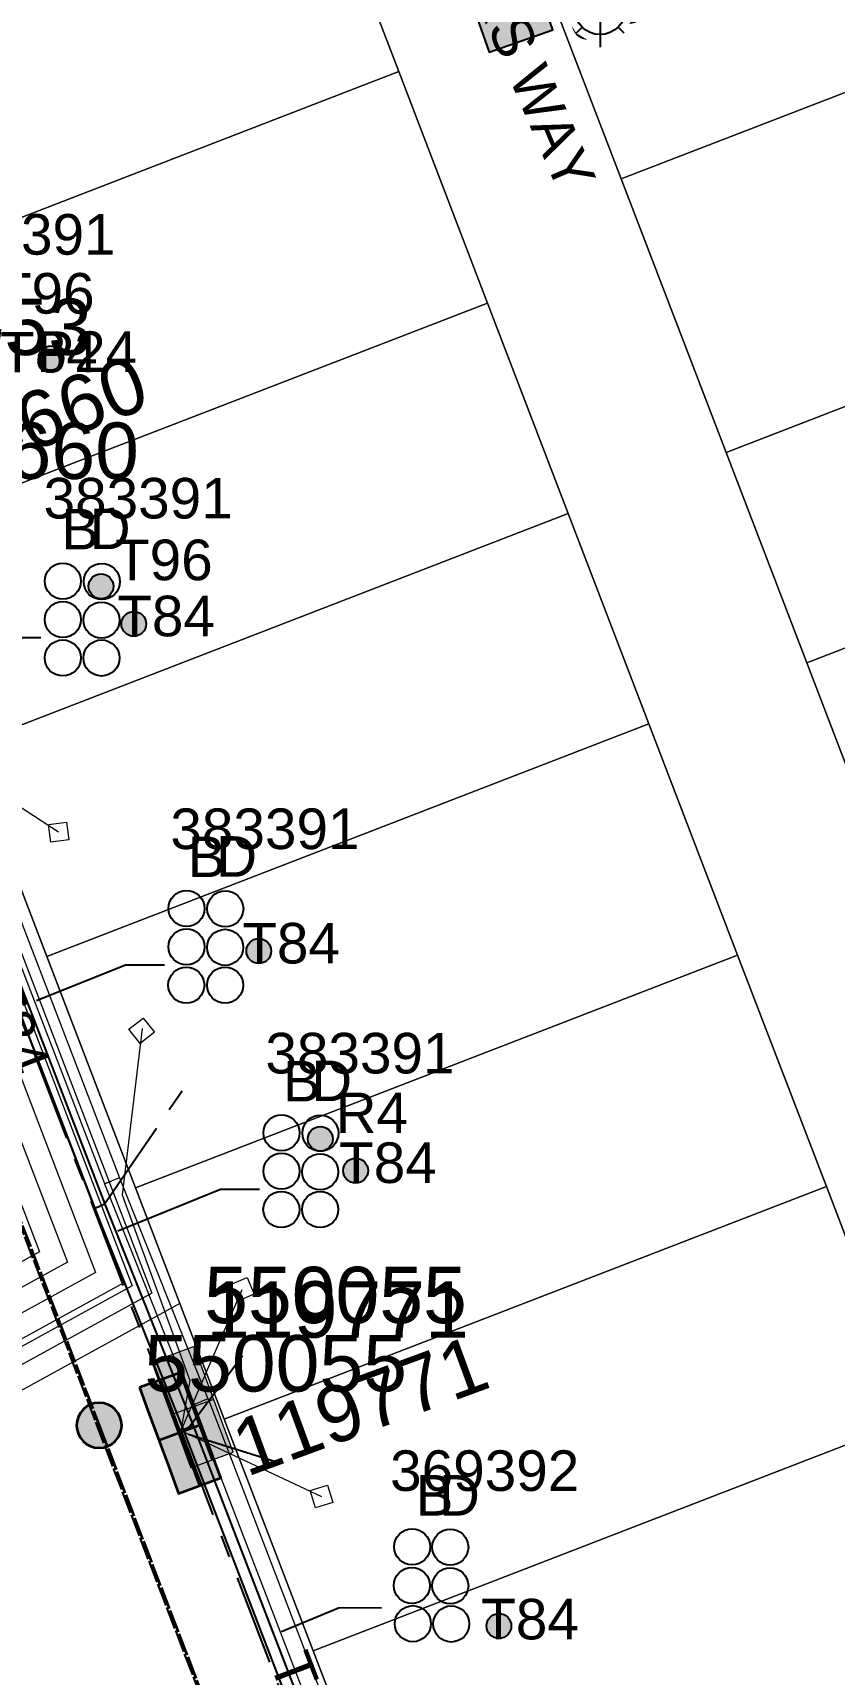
# Model space of a CAD drawing. Header units: metres. Extents: x 0 to 310918, y 0 to 6270107.
# Drawn here: x 310649 to 310684.5, y 6269730.7 to 6269803.5 of the extents above; entities that cross this region are included whole.
import ezdxf
from ezdxf.enums import TextEntityAlignment as Align

# ---------------------------------------------------------------- set-up
doc = ezdxf.new("R2010")
doc.units = ezdxf.units.M
for name, pattern in [('Cable Exist OH', [1, 1, 0]), ('Cable Exist UG', [7, 4, -1, 1, -1]), ('PHANTOMX2', [6.6, 3, -0.75, 0.2, -0.75, 0.2, -0.75, 0.2, -0.75])]:
    doc.linetypes.add(name, pattern=pattern)
doc.layers.get('0').update_dxf_attribs({"color": 6})
for name, color, linetype, lineweight in [('_User Miscellaneous1', 30, 'Continuous', 13), ('_User_LV_Exist', 5, 'Continuous', 35), ('Cadastre Developer_SP_NEW', 92, 'Continuous', 15), ('Cadastre Land Parcels_SP_EXT', 118, 'Continuous', 15), ('Cadastre Roads_SP_EXT', 218, 'Continuous', 15), ('Mains_HV_EXT', 13, 'Continuous', 25), ('Mains_LV_EXT', 163, 'Continuous', 25), ('Mains_SL_EXT', 131, 'Continuous', 25), ('Services_SP_EXT', 42, 'PHANTOMX2', 20)]:
    doc.layers.add(name, color=color, linetype=linetype, lineweight=lineweight)
doc.layers.add('_User Miscellaneous10', color=252, linetype='Continuous', lineweight=13, plot=False, transparency=0.7)
doc.layers.add('_User Miscellaneous12', color=252, linetype='Continuous', lineweight=13, plot=False, transparency=0.75)
for name, color, linetype in [('Duct_SP_EXT', 30, 'Continuous'), ('SupportsOH_SP_TR_HV_LV_SL_EXT', 7, 'Continuous'), ('SupportsUG_SP_LV_EXT', 7, 'Continuous'), ('SupportsUG_SP_LV_SL_EXT', 7, 'Continuous'), ('Trench_SP_EXT', 7, 'Continuous')]:
    doc.layers.add(name, color=color, linetype=linetype)
doc.layers.add('Features_HIDE', color=1, linetype='Continuous', plot=False)
doc.styles.add('COLUMN_LABEL', font='arial.ttf', dxfattribs={"height": 2})
doc.styles.add('iecARIAL', font='arial.ttf', dxfattribs={"height": 2})
doc.styles.add('POLE_LABEL', font='arial.ttf', dxfattribs={"height": 2})
doc.styles.add('SL_LABEL', font='arial.ttf', dxfattribs={"height": 2})
doc.styles.get("Standard").update_dxf_attribs({"font": 'arial.ttf'})

# ---------------------------------------------------------------- blocks, each defined once
blk = doc.blocks.new('COLUMN_EXT')
blk.add_hatch(color=256).paths.add_polyline_path([(1.5, -1.5), (1.5, 1.5), (-1.5, 1.5), (-1.5, -1.5)])
blk.add_lwpolyline([(1.5, 1.5), (-1.5, 1.5), (-1.5, -1.5), (1.5, -1.5)], close=True)
at = {"flags": 1}
blk.add_attdef('Z', (-1.813, 2.351), '', height=0.2, rotation=180, dxfattribs=at)
at = {"flags": 9}
for tag, p in [('STREETNAME', (-1.813, 1.6)), ('LOCATION', (-1.813, 1.4)), ('SUBURB', (-1.813, 1.8)), ('NOTES', (-1.813, 2)), ('OWNED_BY', (-1.813, 0.6)), ('LEGEND', (-1.813, 1.2)), ('USAGE', (-1.813, 1)), ('STATE', (-1.813, 0.8)), ('COLUMN_TYPE', (-1.813, 0.4))]:
    blk.add_attdef(tag, text='', height=0.2, rotation=180, dxfattribs=at).set_placement(p, align=Align.MIDDLE_LEFT)
for tag, style, p in [('STRUCTURE_PLANT_NUMBER', 'POLE_LABEL', (-1.813, -0.031)), ('STREET_CODE', 'COLUMN_LABEL', (-1.813, 0.2))]:
    blk.add_attdef(tag, text='', height=0.2, rotation=180, dxfattribs=dict(at, style=style)).set_placement(p, align=Align.MIDDLE_LEFT)
at = {"style": 'COLUMN_LABEL', "width": 0.9, "flags": 8}
blk.add_attdef('ASSET_NUM', text='', height=2, rotation=270, dxfattribs=at).set_placement((2, -4), align=Align.MIDDLE_LEFT)
blk = doc.blocks.new('PILLAR_EXT')
blk.add_hatch(color=256).paths.add_polyline_path([(-2.5, 1), (-2.5, -1), (2.5, -1), (2.5, 1)])
for p, q in [((0, 1), (0, -1)), ((-2.5, 0), (2.5, 0))]:
    blk.add_line(p, q)
at = {"ltscale": 10}
blk.add_line((2.5, 0), (-2.5, 0), dxfattribs=at)
blk.add_lwpolyline([(-2.5, -1), (-1.25, -1), (1.25, -1), (2.5, -1), (2.5, 1), (-2.5, 1)], close=True)
at = {"width": 0.9, "flags": 8}
blk.add_attdef('ASSET_NUM', text='', height=2, rotation=90, dxfattribs=at).set_placement((-2, 4), align=Align.MIDDLE_LEFT)
for tag, p, flags in [('OWNED_BY', (0, -0.2), 9), ('STATE', (0, -0.4), 9), ('SUPPORT_TYPE', (0, -0.6), 9), ('USAGE', (0, -0.8), 9), ('LEGEND', (0, -1), 9), ('LOCATION', (0, -1.2), 9), ('NOTES', (0, -1.4), 9), ('PARENT', (0, -1.6), 9), ('STREETNAME', (0, -1.8), 9), ('SUBURB', (0, -2), 1)]:
    blk.add_attdef(tag, p, '', height=0.2, dxfattribs=dict(flags=flags))
blk = doc.blocks.new('DUCT_EXT')
blk.add_circle((0, 0.8), 0.8)
at = {"flags": 1}
blk.add_attdef('Z', (0, 0), '', height=0.2, dxfattribs=at)
at = {"flags": 9}
for tag, p in [('DUCT_CODE', (0, 0)), ('XSECT_TYPE', (0, -0.2)), ('STATE', (0, -0.6)), ('FB_REFERENCE', (0, -0.4)), ('NOTES', (0, -0.8))]:
    blk.add_attdef(tag, text='', height=0.2, dxfattribs=at).set_placement(p, align=Align.MIDDLE_LEFT)
blk = doc.blocks.new('SL_LANTERN_EXT')
at = {"flags": 9}
for tag, p in [('LRATECODE', (-7.4, 0)), ('LOUTREACHVOCAB', (-7.2, 0)), ('LOUTREACH', (-7, 0)), ('LANTNUMBER', (-6.6, 0)), ('LNEW', (-6.4, 0)), ('LMASTVOCAB', (-6.2, 0)), ('LMAST', (-6, 0)), ('LLAMPVOCAB', (-5.8, 0)), ('LLAMP', (-5.6, 0)), ('LEXIST', (-5.4, 0)), ('LCHARGE3PERCENT', (-5.2, 0)), ('LCHARGE3', (-5, 0)), ('LCHARGE2PERCENT', (-4.8, 0)), ('LCHARGE2', (-4.6, 0)), ('LCHARGE1PERCENT', (-4.4, 0)), ('LCHARGE1', (-4.2, 0)), ('LCATEGORY', (-4, 0)), ('LBRACKETVOCAB', (-3.8, 0)), ('LBRACKET', (-3.6, 0)), ('LKINGHEIGHT', (-3.4, 0)), ('CREPLACE', (-3.2, 0)), ('CREMOVE', (-3, 0)), ('CNUMBER', (-2.8, 0)), ('CNEW', (-2.6, 0)), ('CEXIST', (-2.4, 0)), ('USAGE', (-2.2, 0)), ('STATE', (-2, 0)), ('OWNED_BY', (-1.8, 0)), ('ORIENTATION', (-1.6, 0)), ('OPERATING_VOLTAGE', (-1.4, 0)), ('NO_PHASES', (-1.2, 0)), ('LANTERN_TYPE', (-1, 0)), ('LANTERN_PURPOSE', (-0.8, 0)), ('CONTROL_TYPE', (-0.6, 0)), ('CONSTRUCTED_VOLTAGE', (-0.4, 0))]:
    blk.add_attdef(tag, text='', height=0.001, rotation=270, dxfattribs=at).set_placement(p, align=Align.MIDDLE_LEFT)
at = {"style": 'SL_LABEL', "flags": 9}
blk.add_attdef('STREET_CODE', text='', height=0.001, rotation=270, dxfattribs=at).set_placement((0.001, 0), align=Align.MIDDLE_LEFT)
at = {"flags": 1}
blk.add_attdef('Z', (0, 0), '', height=0.001, rotation=270, dxfattribs=at)
at = {"width": 0.9}
blk.add_attdef('LNUMBER', text='', height=1, dxfattribs=at).set_placement((7, -1), align=Align.MIDDLE_LEFT)
at = {"flags": 9}
for tag, p in [('LREMOVE', (0, -7.6)), ('LREPLACE', (0, -7.8)), ('LTYPE', (0, -8)), ('LTYPEVOCAB', (0, -8.2)), ('LEGEND', (0, -8.4)), ('SUBURB', (0, -8.6)), ('STREETNAME', (0, -8.8)), ('LOCATION', (0, -9)), ('NOTES', (0, -9.2)), ('MAINTAINED_BY', (0, -9.863))]:
    blk.add_attdef(tag, text='', height=0.001, dxfattribs=at).set_placement(p, align=Align.MIDDLE_LEFT)
blk.add_attdef('OPERATED_BY', (0, -9.607), '', height=0.001, dxfattribs=at)
at = {"layer": 'Features_HIDE', "width": 0.9}
blk.add_attdef('ASSET_NUM', text='', height=1, dxfattribs=at).set_placement((7, 1), align=Align.MIDDLE_LEFT)
at = {"transparency": 33554651}
blk.add_wipeout([(5.688, 0), (5.061, -1.061), (4, -1.688), (2.939, -1.061), (2.313, 0), (2.939, 1.061), (4, 1.687), (5.061, 1.061)], dxfattribs=at)
for p, q in [((4, 1.687), (4, 0)), ((2.939, 1.061), (3.205, 0.795)), ((5.061, 1.061), (4.795, 0.795)), ((0, 0), (4, 0)), ((4, 0), (5.688, 0)), ((4, 0), (4, -1.688)), ((2.939, -1.061), (3.205, -0.795)), ((5.061, -1.061), (4.795, -0.795))]:
    blk.add_line(p, q)
blk.add_circle((4, 0), 1.125)
blk = doc.blocks.new('CCP_EXT')
at = {"flags": 9}
for tag, p in [('USAGE', (0, -1.2)), ('LEGEND', (0, -1.4)), ('STATE', (0, -1.8)), ('LIFE_SUPPORT', (0, -1.6)), ('NOTES', (0, -2))]:
    blk.add_attdef(tag, text='', height=0.2, dxfattribs=at).set_placement(p, align=Align.MIDDLE_LEFT)
at = {"transparency": 33554651}
blk.add_wipeout([(0, 0.566), (0.566, 0), (0, -0.566), (-0.566, 0)], dxfattribs=at)
blk.add_lwpolyline([(-0.566, 0), (0, 0.566), (0.566, 0), (0, -0.566), (-0.566, 0)])
at = {"flags": 1}
blk.add_attdef('Z', (0, 0), '', height=0.2, dxfattribs=at)
at = {"flags": 9}
for tag, p in [('CCP_TYPE', (0, 0)), ('OPERATING_VOLTAGE', (0, -0.6)), ('ORIENTATION', (0, -0.8)), ('CONSTRUCTED_VOLTAGE', (0, -0.2)), ('NO_PHASES', (0, -0.4)), ('OWNED_BY', (0, -1))]:
    blk.add_attdef(tag, text='', height=0.2, dxfattribs=at).set_placement(p, align=Align.MIDDLE_LEFT)
blk = doc.blocks.new('POLE_EXT')
blk.add_hatch(color=256).paths.add_polyline_path([(-1, 0, 1), (1, 0, 1)])
blk.add_lwpolyline([(-1, 0, 1), (1, 0, 1)], format="xyb", close=True)
at = {"flags": 8}
blk.add_attdef('pNumber', text='', height=2, dxfattribs=at).set_placement((2.5, 2.5), align=Align.MIDDLE_CENTER)
at = {"style": 'POLE_LABEL', "flags": 9}
for tag, p in [('STRUCTURE_PLANT_NUMBER', (1.355, 0.028)), ('STREET_CODE', (1.355, -0.2))]:
    blk.add_attdef(tag, text='', height=0.2, dxfattribs=at).set_placement(p, align=Align.MIDDLE_LEFT)
at = {"flags": 9}
for tag, p in [('OWNED_BY', (1.355, -0.4)), ('SPECIAL_USE', (1.355, -0.8)), ('PARENT', (1.355, -0.6)), ('cLV', (1.355, -1.4)), ('STATE', (1.355, -1)), ('USAGE', (1.355, -1.2)), ('cHV', (1.355, -2)), ('hDepth', (1.355, -1.6)), ('hDia', (1.355, -1.8)), ('LBRACKET', (1.355, -2.2)), ('LExisting', (1.355, -2.4)), ('LANTNUMBER', (1.355, -2.6)), ('LOther', (1.355, -2.8)), ('LRemove', (1.355, -3)), ('cLinedev', (1.355, -3.4)), ('LEGEND', (1.355, -3.2)), ('LOCATION', (1.355, -3.6)), ('pExisting', (1.355, -3.8)), ('pFooting', (1.355, -4.4)), ('PFNUMBER', (1.355, -4)), ('NEWPFNUMBER', (1.355, -4.2)), ('pNew', (1.355, -4.6)), ('pRelocate', (1.355, -5)), ('pRemove', (1.355, -5.2)), ('pReplace', (1.355, -5.4)), ('pStay', (1.355, -5.6)), ('pType', (1.355, -5.8)), ('cspan', (1.355, -6)), ('STREETNAME', (1.355, -6.2)), ('SUBURB', (1.355, -6.4)), ('NOTES', (1.355, -6.6)), ('OPERATED_BY', (1.355, -7.014)), ('MAINTAINED_BY', (1.355, -6.814))]:
    blk.add_attdef(tag, text='', height=0.2, dxfattribs=at).set_placement(p, align=Align.MIDDLE_LEFT)
at = {"flags": 1}
blk.add_attdef('Z', (1.355, -7.328), '', height=0.2, dxfattribs=at)
at = {"layer": 'Features_HIDE', "style": 'POLE_LABEL', "flags": 8}
blk.add_attdef('ASSET_NUM', text='', height=2, dxfattribs=at).set_placement((5, 5), align=Align.MIDDLE_CENTER)
blk = doc.blocks.new('CABLE_LARGE_EXT')
h = blk.add_hatch(color=256)
edge = h.paths.add_edge_path()
edge.add_arc((0, 0.55), 0.55, 0, 360)
blk.add_circle((0, 0.55), 0.55)
at = {"flags": 1}
blk.add_attdef('Z', (0, 0), '', height=0.2, dxfattribs=at)
at = {"flags": 9}
for tag, p in [('COND_CODE', (0, 0)), ('XSECT_SIZE', (0, -0.6)), ('STATE', (0, -0.4)), ('FB_REFERENCE', (0, -0.2)), ('NOTES', (0, -0.8))]:
    blk.add_attdef(tag, text='', height=0.2, dxfattribs=at).set_placement(p, align=Align.MIDDLE_LEFT)

msp = doc.modelspace()

# ---------------------------------------------------------------- linework, layer by layer
at = {"layer": '_User Miscellaneous1'}
for p, q in [((310652.135, 6269752.453), (310652.471, 6269752.582)), ((310652.137, 6269752.448), (310652.471, 6269752.582)), ((310652.137, 6269752.448), (310656.062, 6269742.638)), ((310652.806, 6269752.716), (310652.471, 6269752.582)), ((310652.808, 6269752.711), (310652.471, 6269752.582)), ((310652.806, 6269752.716), (310656.731, 6269742.905)), ((310656.061, 6269742.642), (310656.397, 6269742.771)), ((310656.062, 6269742.638), (310656.397, 6269742.771)), ((310656.731, 6269742.905), (310656.397, 6269742.771)), ((310656.732, 6269742.901), (310656.397, 6269742.771))]:
    msp.add_line(p, q, dxfattribs=at)
at = {"layer": 'Cadastre Developer_SP_NEW', "linetype": 'Continuous'}
for points in [[(310665.196, 6269801.778), (310661.621, 6269811.101), (310634.922, 6269800.773), (310638.493, 6269791.46), (310665.196, 6269801.778)], [(310669.132, 6269791.513), (310665.196, 6269801.778), (310638.493, 6269791.46), (310642.428, 6269781.195), (310669.132, 6269791.513)], [(310711.282, 6269786.375), (310710.537, 6269788.317), (310707.704, 6269795.706), (310679.709, 6269784.888), (310683.287, 6269775.556), (310711.282, 6269786.375)], [(310672.71, 6269782.182), (310669.132, 6269791.513), (310642.428, 6269781.195), (310646.006, 6269771.864), (310672.71, 6269782.182)], [(310715.217, 6269776.109), (310711.282, 6269786.375), (310683.287, 6269775.556), (310687.221, 6269765.294), (310715.217, 6269776.109)]]:
    msp.add_lwpolyline(points, close=True, dxfattribs=at)
at = {"layer": 'Cadastre Land Parcels_SP_EXT', "linetype": 'Continuous'}
for points in [[(310703.053, 6269807.836), (310699.474, 6269817.167), (310671.479, 6269806.349), (310675.057, 6269797.018), (310703.053, 6269807.836)], [(310665.196, 6269801.778), (310661.621, 6269811.101), (310634.922, 6269800.773), (310638.493, 6269791.46), (310665.196, 6269801.778)], [(310707.704, 6269795.706), (310703.053, 6269807.836), (310675.057, 6269797.018), (310679.709, 6269784.888), (310707.704, 6269795.706)], [(310669.132, 6269791.513), (310665.196, 6269801.778), (310638.493, 6269791.46), (310642.428, 6269781.195), (310669.132, 6269791.513)], [(310711.282, 6269786.375), (310710.537, 6269788.317), (310707.704, 6269795.706), (310679.709, 6269784.888), (310683.287, 6269775.556), (310711.282, 6269786.375)], [(310672.71, 6269782.182), (310669.132, 6269791.513), (310642.428, 6269781.195), (310646.006, 6269771.864), (310672.71, 6269782.182)], [(310715.217, 6269776.109), (310711.282, 6269786.375), (310683.287, 6269775.556), (310687.221, 6269765.294), (310715.217, 6269776.109)], [(310676.288, 6269772.851), (310672.71, 6269782.182), (310646.006, 6269771.864), (310649.584, 6269762.533), (310676.288, 6269772.851)], [(310680.222, 6269762.59), (310676.288, 6269772.851), (310649.584, 6269762.533), (310653.516, 6269752.274), (310680.222, 6269762.59)], [(310684.159, 6269752.32), (310680.222, 6269762.59), (310653.516, 6269752.274), (310657.454, 6269742.003), (310684.159, 6269752.32)], [(310688.095, 6269742.05), (310684.159, 6269752.32), (310657.454, 6269742.003), (310661.391, 6269731.733), (310688.095, 6269742.05)], [(310692.033, 6269731.779), (310688.095, 6269742.05), (310661.391, 6269731.733), (310665.328, 6269721.463), (310692.033, 6269731.779)]]:
    msp.add_lwpolyline(points, close=True, dxfattribs=at)
at = {"layer": 'Duct_SP_EXT'}
for p, q in [((310651.703, 6269751.363), (310651.927, 6269751.449)), ((310651.704, 6269751.36), (310651.927, 6269751.449)), ((310652.15, 6269751.538), (310651.927, 6269751.449)), ((310652.151, 6269751.535), (310651.927, 6269751.449)), ((310652.15, 6269751.538), (310656.075, 6269741.728)), ((310651.704, 6269751.36), (310655.629, 6269741.55)), ((310655.628, 6269741.552), (310655.852, 6269741.639)), ((310655.629, 6269741.55), (310655.852, 6269741.639)), ((310656.075, 6269741.728), (310655.852, 6269741.639)), ((310656.076, 6269741.725), (310655.852, 6269741.639))]:
    msp.add_line(p, q, dxfattribs=at)
for points in [[(310649.313, 6269776.662), (310647.59, 6269776.662), (310643.65, 6269775.057)], [(310654.795, 6269762.146), (310653.072, 6269762.146), (310649.129, 6269760.565)], [(310659.01, 6269752.194), (310657.287, 6269752.194), (310652.736, 6269750.339)], [(310664.433, 6269733.634), (310662.513, 6269733.624), (310659.997, 6269732.578)]]:
    msp.add_lwpolyline(points, dxfattribs=at)
at = {"layer": 'Trench_SP_EXT', "linetype": 'Cable Exist UG'}
for points in [[(310652.186, 6269751.617), (310655.96, 6269757.115)], [(310655.865, 6269741.618), (310658.701, 6269745.424)], [(310655.871, 6269741.34), (310660.413, 6269739.906)]]:
    msp.add_lwpolyline(points, dxfattribs=at)

# ---------------------------------------------------------------- block references
at = {"layer": '_User Miscellaneous1'}
ref = msp.add_blockref('POLE_EXT', (310633.868, 6269788.576), dxfattribs=at)
ref.add_attrib('ASSET_NUM', '550053', dxfattribs={"layer": '0', "height": 2.5, "style": 'POLE_LABEL'}).set_placement((310639.931, 6269790.456), align=Align.MIDDLE_LEFT)
ref = msp.add_blockref('PILLAR_EXT', (310640.995, 6269781.672), dxfattribs=dict(at, rotation=291.1148226196557))
ref.add_attrib('ASSET_NUM', '124660', dxfattribs={"layer": '0', "height": 2.5, "rotation": 20.63941, "style": 'iecARIAL'}).set_placement((310642.495, 6269785.172), align=Align.TOP_LEFT)
at = {"layer": '_User_LV_Exist'}
ref = msp.add_blockref('PILLAR_EXT', (310640.45, 6269780.539), dxfattribs=dict(at, rotation=291.1148226196557))
ref.add_attrib('ASSET_NUM', '124660', dxfattribs={"layer": '0', "height": 2.5, "style": 'iecARIAL'}).set_placement((310642.015, 6269786.212), align=Align.TOP_LEFT)
ref = msp.add_blockref('POLE_EXT', (310651.905, 6269741.732), dxfattribs=at)
ref.add_attrib('ASSET_NUM', '550055', dxfattribs={"layer": '0', "height": 2.5, "style": 'POLE_LABEL'}).set_placement((310653.905, 6269742.482), align=Align.BOTTOM_LEFT)
at = {"layer": 'Duct_SP_EXT'}
for name, p in [('CABLE_LARGE_EXT', (310649.771, 6269788.517)), ('CABLE_LARGE_EXT', (310651.987, 6269778.4)), ('CABLE_LARGE_EXT', (310653.44, 6269776.731)), ('CABLE_LARGE_EXT', (310658.984, 6269762.218)), ('CABLE_LARGE_EXT', (310661.716, 6269753.888)), ('CABLE_LARGE_EXT', (310663.279, 6269752.481)), ('DUCT_EXT', (310665.786, 6269735.541)), ('DUCT_EXT', (310667.479, 6269735.528)), ('DUCT_EXT', (310665.773, 6269733.829)), ('DUCT_EXT', (310667.479, 6269733.813)), ('DUCT_EXT', (310665.816, 6269732.134)), ('DUCT_EXT', (310667.523, 6269732.121)), ('CABLE_LARGE_EXT', (310669.635, 6269732.284))]:
    msp.add_blockref(name, p, dxfattribs=at)
at = {"layer": 'Duct_SP_EXT', "rotation": 359.9726450913412}
for p in [(310650.295, 6269778.374), (310652.018, 6269778.357), (310650.294, 6269776.672), (310652.007, 6269776.65), (310650.288, 6269774.97), (310652.006, 6269774.969), (310655.777, 6269763.858), (310657.5, 6269763.841), (310655.777, 6269762.156), (310657.489, 6269762.134), (310655.77, 6269760.454), (310657.488, 6269760.453), (310659.992, 6269753.905), (310661.716, 6269753.888), (310659.992, 6269752.204), (310661.704, 6269752.181), (310659.985, 6269750.501), (310661.703, 6269750.501)]:
    msp.add_blockref('DUCT_EXT', p, dxfattribs=at)
at = {"layer": 'SupportsOH_SP_TR_HV_LV_SL_EXT'}
ref = msp.add_blockref('POLE_EXT', (310651.905, 6269741.732), dxfattribs=at)
ref.add_attrib('ASSET_NUM', '550055', dxfattribs={"layer": '0', "height": 2.5, "style": 'POLE_LABEL'}).set_placement((310653.905, 6269742.482), align=Align.BOTTOM_LEFT)
at = {"layer": 'SupportsUG_SP_LV_EXT'}
ref = msp.add_blockref('PILLAR_EXT', (310640.45, 6269780.539), dxfattribs=dict(at, rotation=291.1148226196557))
ref.add_attrib('ASSET_NUM', '124660', dxfattribs={"layer": '0', "height": 2.5, "style": 'iecARIAL'}).set_placement((310642.015, 6269786.212), align=Align.TOP_LEFT)
ref = msp.add_blockref('PILLAR_EXT', (310655.496, 6269741.406), dxfattribs=dict(at, rotation=290.2781579919865))
ref.add_attrib('ASSET_NUM', '119771', dxfattribs={"layer": '0', "height": 2.5, "style": 'iecARIAL'}).set_placement((310656.651, 6269746.872), align=Align.MIDDLE_LEFT)
at = {"layer": 'SupportsUG_SP_LV_SL_EXT'}
ref = msp.add_blockref('COLUMN_EXT', (310670.123, 6269804.547), dxfattribs=dict(at, rotation=19.21427781659902))
ref.add_attrib('ASSET_NUM', '883282', dxfattribs={"layer": '0', "height": 2.5, "rotation": 20.95367, "style": 'COLUMN_LABEL'}).set_placement((310672.123, 6269805.297), align=Align.TOP_LEFT)

# ---------------------------------------------------------------- texts
at = {"layer": 'Duct_SP_EXT'}
for s, p in [('383391', (310644.242, 6269793.659)), ('T96', (310647.369, 6269791.043)), ('T84', (310647.512, 6269788.434)), ('P24', (310649.114, 6269788.456)), ('383391', (310649.438, 6269781.957)), ('B', (310650.226, 6269780.581)), ('D', (310651.483, 6269780.597)), ('T96', (310652.608, 6269779.22)), ('T84', (310652.708, 6269776.731)), ('383391', (310655.062, 6269767.293)), ('B', (310655.837, 6269766.05)), ('D', (310657.094, 6269766.066)), ('T84', (310658.252, 6269762.218)), ('383391', (310659.277, 6269757.341)), ('B', (310660.052, 6269756.097)), ('D', (310661.309, 6269756.113)), ('R4', (310662.391, 6269754.693)), ('T84', (310662.547, 6269752.481)), ('369392', (310664.809, 6269738.822)), ('B', (310665.94, 6269737.728)), ('D', (310666.976, 6269737.727)), ('T84', (310668.85, 6269732.237))]:
    msp.add_text(s, height=1.8, dxfattribs=at).set_placement(p)
at = {"layer": 'Mains_LV_EXT'}
for rotation, p in [(290.96181, (310646.501, 6269761.141)), (290.93844, (310659.442, 6269731.228))]:
    msp.add_text('T84', height=1.8, rotation=rotation, dxfattribs=at).set_placement(p)

# ---------------------------------------------------------------- next in the draw order: block references
at = {"layer": 'Features_HIDE'}
ref = msp.add_blockref('SL_LANTERN_EXT', (310670.123, 6269804.547), dxfattribs=at)
ref.add_attrib('ASSET_NUM', '244529', dxfattribs={"layer": '0', "height": 2.5, "rotation": 20.95367, "style": 'iecARIAL'}).set_placement((310671.623, 6269806.047), align=Align.BOTTOM_LEFT)
at = {"layer": 'Services_SP_EXT'}
for p, rotation in [((310650.108, 6269768.042), 142.4710065265316), ((310653.789, 6269759.235), 263.5301799208784), ((310658.253, 6269747.764), 248.2781577443885), ((310661.768, 6269738.571), 152.2781576725851)]:
    msp.add_blockref('CCP_EXT', p, dxfattribs=dict(at, rotation=rotation))

# ---------------------------------------------------------------- next in the draw order: linework, layer by layer
at = {"layer": '_User Miscellaneous1'}
for p, q in [((310645.194, 6269772.521), (310652.808, 6269752.711)), ((310644.522, 6269772.263), (310652.135, 6269752.453)), ((310656.732, 6269742.901), (310664.153, 6269723.633)), ((310656.061, 6269742.642), (310663.48, 6269723.377))]:
    msp.add_line(p, q, dxfattribs=at)
at = {"layer": '_User Miscellaneous1', "linetype": 'Cable Exist OH'}
msp.add_lwpolyline([(310612.309, 6269844.811), (310633.868, 6269788.576), (310651.905, 6269741.732), (310669.847, 6269694.77)], dxfattribs=at)
at = {"layer": '_User Miscellaneous10', "linetype": 'Continuous', "flags": 128}
for points in [[(310535.161, 6269820.417), (310555.677, 6269828.267), (310557.992, 6269833.436), (310555.369, 6269840.374), (310554.576, 6269842.471), (310561.17, 6269846.205), (310564.986, 6269836.112), (310570.13, 6269833.797), (310590.652, 6269841.648), (310593.315, 6269847.005), (310589.514, 6269856.945), (310610.323, 6269864.925), (310611.434, 6269862.029), (310634.305, 6269802.38), (310651.55, 6269757.404), (310655.485, 6269747.139), (310636.483, 6269736.711), (310620.295, 6269778.981)], [(310535.129, 6269819.334), (310556.42, 6269827.481), (310559.073, 6269833.404), (310556.304, 6269840.727), (310555.814, 6269842.023), (310560.648, 6269844.76), (310564.198, 6269835.37), (310570.099, 6269832.714), (310591.373, 6269840.854), (310594.405, 6269846.953), (310590.805, 6269856.369), (310609.748, 6269863.634), (310610.5, 6269861.671), (310633.372, 6269802.022), (310650.617, 6269757.045), (310654.239, 6269747.596), (310637.006, 6269738.139), (310621.229, 6269779.339)], [(310535.098, 6269818.252), (310557.164, 6269826.695), (310560.154, 6269833.372), (310557.24, 6269841.081), (310557.053, 6269841.575), (310560.125, 6269843.315), (310563.409, 6269834.628), (310570.068, 6269831.632), (310592.095, 6269840.059), (310595.496, 6269846.9), (310592.096, 6269855.793), (310609.172, 6269862.342), (310609.567, 6269861.313), (310632.438, 6269801.664), (310649.683, 6269756.687), (310652.993, 6269748.052), (310637.53, 6269739.567), (310622.162, 6269779.696)], [(310535.067, 6269817.169), (310557.908, 6269825.908), (310561.236, 6269833.34), (310558.291, 6269841.127), (310559.602, 6269841.87), (310562.62, 6269833.887), (310570.037, 6269830.549), (310592.817, 6269839.264), (310596.587, 6269846.848), (310593.387, 6269855.217), (310608.596, 6269861.05), (310608.633, 6269860.955), (310631.504, 6269801.306), (310648.749, 6269756.329), (310651.747, 6269748.509), (310638.054, 6269740.995), (310623.096, 6269780.054)], [(310535.036, 6269816.087), (310558.651, 6269825.122), (310562.175, 6269832.991), (310570.006, 6269829.467), (310593.539, 6269838.47), (310597.677, 6269846.796), (310594.678, 6269854.641), (310608.021, 6269859.758), (310630.571, 6269800.948), (310647.816, 6269755.971), (310650.501, 6269748.966), (310638.578, 6269742.423), (310624.03, 6269780.412)], [(310535.005, 6269815.004), (310559.395, 6269824.336), (310562.678, 6269831.668), (310569.975, 6269828.384), (310594.261, 6269837.675), (310598.768, 6269846.743), (310595.968, 6269854.065), (310607.445, 6269858.466), (310629.637, 6269800.59), (310646.882, 6269755.613), (310649.255, 6269749.423), (310639.102, 6269743.852), (310624.964, 6269780.769)]]:
    msp.add_lwpolyline(points, dxfattribs=at)
at = {"layer": '_User Miscellaneous10', "color": 4, "linetype": 'Continuous', "flags": 128}
msp.add_lwpolyline([(310535.108, 6269818.576), (310556.941, 6269826.93), (310559.83, 6269833.382), (310556.959, 6269840.975), (310556.681, 6269841.71), (310560.282, 6269843.749), (310563.646, 6269834.851), (310570.078, 6269831.957), (310591.879, 6269840.297), (310595.169, 6269846.916), (310591.709, 6269855.966), (310609.345, 6269862.729), (310609.847, 6269861.42), (310632.718, 6269801.772), (310649.963, 6269756.795), (310653.367, 6269747.915), (310637.373, 6269739.139), (310621.882, 6269779.589)], dxfattribs=at)
at = {"layer": '_User Miscellaneous12'}
for points in [[(310650.108, 6269768.042), (310644.976, 6269771.379), (310644.976, 6269771.379), (310642.461, 6269778.056), (310640.45, 6269780.539)], [(310653.813, 6269759.334), (310652.931, 6269751.952), (310655.919, 6269743.72), (310655.522, 6269741.504)], [(310655.496, 6269741.406), (310658.253, 6269747.764)], [(310655.522, 6269741.504), (310661.768, 6269738.571)]]:
    msp.add_lwpolyline(points, dxfattribs=at)
at = {"layer": '_User_LV_Exist', "linetype": 'Cable Exist OH'}
msp.add_lwpolyline([(310612.309, 6269844.811), (310633.868, 6269788.576), (310651.905, 6269741.732), (310669.847, 6269694.77)], dxfattribs=at)
at = {"layer": 'Cadastre Developer_SP_NEW', "linetype": 'Continuous'}
for points in [[(310703.053, 6269807.836), (310699.474, 6269817.167), (310671.479, 6269806.349), (310675.057, 6269797.018), (310703.053, 6269807.836)], [(310707.704, 6269795.706), (310703.053, 6269807.836), (310675.057, 6269797.018), (310679.709, 6269784.888), (310707.704, 6269795.706)], [(310676.288, 6269772.851), (310672.71, 6269782.182), (310646.006, 6269771.864), (310649.584, 6269762.533), (310676.288, 6269772.851)], [(310680.222, 6269762.59), (310676.288, 6269772.851), (310649.584, 6269762.533), (310653.516, 6269752.274), (310680.222, 6269762.59)], [(310684.159, 6269752.32), (310680.222, 6269762.59), (310653.516, 6269752.274), (310657.454, 6269742.003), (310684.159, 6269752.32)], [(310688.095, 6269742.05), (310684.159, 6269752.32), (310657.454, 6269742.003), (310661.391, 6269731.733), (310688.095, 6269742.05)], [(310692.033, 6269731.779), (310688.095, 6269742.05), (310661.391, 6269731.733), (310665.328, 6269721.463), (310692.033, 6269731.779)]]:
    msp.add_lwpolyline(points, close=True, dxfattribs=at)
at = {"layer": 'Cadastre Roads_SP_EXT', "linetype": 'Continuous'}
for points in [[(310602.563, 6269822.778), (310619.747, 6269777.847), (310638.649, 6269728.436), (310642.213, 6269719.1), (310645.78, 6269709.757), (310649.347, 6269700.412), (310652.915, 6269691.066), (310655.614, 6269683.996), (310675.498, 6269691.066), (310675.498, 6269691.066), (310676.765, 6269691.625), (310673.202, 6269700.92), (310669.265, 6269711.191), (310665.328, 6269721.463), (310661.391, 6269731.733), (310657.454, 6269742.003), (310653.516, 6269752.274), (310649.584, 6269762.533), (310646.006, 6269771.864), (310642.428, 6269781.195), (310638.493, 6269791.46), (310634.922, 6269800.773), (310631.344, 6269810.106)], [(310661.621, 6269811.101), (310665.196, 6269801.778), (310669.132, 6269791.513), (310672.71, 6269782.182), (310676.288, 6269772.851), (310680.222, 6269762.59), (310684.159, 6269752.32), (310688.095, 6269742.05), (310692.033, 6269731.779), (310695.97, 6269721.509), (310699.907, 6269711.237), (310703.828, 6269701.011), (310710.824, 6269703.713), (310710.824, 6269703.713), (310706.905, 6269713.939), (310702.967, 6269724.209), (310699.031, 6269734.481), (310695.094, 6269744.752), (310691.157, 6269755.023), (310687.221, 6269765.294), (310683.287, 6269775.556), (310679.709, 6269784.888), (310675.057, 6269797.018), (310671.479, 6269806.349)]]:
    msp.add_lwpolyline(points, dxfattribs=at)
at = {"layer": 'Duct_SP_EXT'}
for p, q in [((310644.089, 6269771.173), (310651.703, 6269751.363)), ((310644.537, 6269771.345), (310652.151, 6269751.535)), ((310655.628, 6269741.552), (310663.048, 6269722.287)), ((310656.076, 6269741.725), (310663.496, 6269722.458))]:
    msp.add_line(p, q, dxfattribs=at)
at = {"layer": 'Mains_HV_EXT', "linetype": 'Cable Exist OH'}
msp.add_lwpolyline([(310669.83, 6269694.715), (310633.883, 6269788.515)], dxfattribs=at)
at = {"layer": 'Mains_LV_EXT', "linetype": 'Cable Exist OH'}
for points in [[(310633.868, 6269788.576), (310651.905, 6269741.732)], [(310651.905, 6269741.732), (310669.854, 6269694.792)]]:
    msp.add_lwpolyline(points, dxfattribs=at)
at = {"layer": 'Mains_LV_EXT', "linetype": 'Cable Exist UG'}
for points in [[(310655.496, 6269741.406), (310640.45, 6269780.539)], [(310655.522, 6269741.504), (310667.258, 6269710.839)]]:
    msp.add_lwpolyline(points, dxfattribs=at)
at = {"layer": 'Mains_SL_EXT', "linetype": 'Cable Exist OH'}
msp.add_lwpolyline([(310612.309, 6269844.811), (310633.868, 6269788.576), (310651.905, 6269741.732), (310669.847, 6269694.77)], dxfattribs=at)

# ---------------------------------------------------------------- next in the draw order: block references
at = {"layer": '_User Miscellaneous1'}
ref = msp.add_blockref('POLE_EXT', (310651.905, 6269741.732), dxfattribs=at)
ref.add_attrib('ASSET_NUM', '550055', dxfattribs={"layer": '0', "height": 2.5, "style": 'POLE_LABEL'}).set_placement((310656.561, 6269745.513), align=Align.BOTTOM_LEFT)
ref = msp.add_blockref('PILLAR_EXT', (310656.04, 6269742.538), dxfattribs=dict(at, rotation=290.2781579919865))
ref.add_attrib('ASSET_NUM', '119771', dxfattribs={"layer": '0', "height": 2.5, "rotation": 20.18023, "style": 'iecARIAL'}).set_placement((310658.007, 6269740.609), align=Align.MIDDLE_LEFT)
at = {"layer": '_User_LV_Exist'}
ref = msp.add_blockref('PILLAR_EXT', (310655.496, 6269741.406), dxfattribs=dict(at, rotation=290.2781579919865))
ref.add_attrib('ASSET_NUM', '119771', dxfattribs={"layer": '0', "height": 2.5, "style": 'iecARIAL'}).set_placement((310656.651, 6269746.872), align=Align.MIDDLE_LEFT)

# ---------------------------------------------------------------- next in the draw order: texts
msp.add_text('WANDERERS WAY', height=1.8, rotation=293.35478, dxfattribs=at).set_placement((310663.293, 6269817.214))
at = {"layer": 'Cadastre Roads_SP_EXT'}
msp.add_text('WANDERERS WAY', height=1.8, rotation=293.35478, dxfattribs=at).set_placement((310663.293, 6269817.214))

doc.saveas('drawing.dxf')
